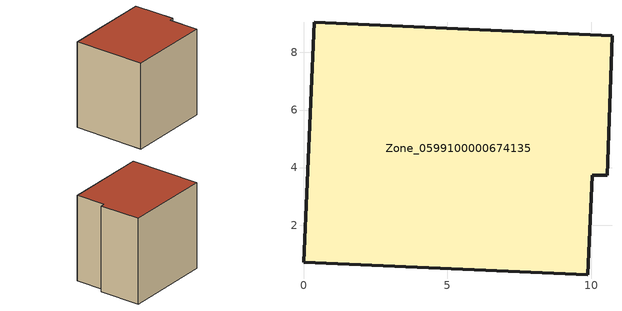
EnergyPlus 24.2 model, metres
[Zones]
Zone_0599100000674135
 floor ground (C_G): 0.38,9.06 10.72,8.59 10.55,3.73 10.03,3.74 9.88,0.27 0,0.71 z0
 wall outside (C_F): 10.72,8.59 0.38,9.06 0,0.71 9.88,0.27 10.03,3.74 10.55,3.73 10.72,8.59 z0:10.17
 roof outside (C_R): 0,0.71 9.88,0.27 10.03,3.74 10.55,3.73 10.72,8.59 0.38,9.06 z10.17
[BUILDING]
Pand.0599100000674135: North Axis=0; Terrain=City; Loads Convergence Tolerance Value=0.04; Temperature Convergence Tolerance Value=0.4; Solar Distribution=FullExterior; Maximum Number of Warmup Days=25; Minimum Number of Warmup Days=1
[Site:Location]
Rotterdam.The.Hague.AP_ZH_NLD Design_Conditions: Latitude=51.96; Longitude=4.45; Time Zone=1; Elevation=-4.5
[SITE:GROUNDTEMPERATURE:BUILDINGSURFACE]
18, 18, 18, 18, 18, 18, 18, 18, 18, 18, 18, 18
[MATERIAL] Thermal Absorptance=0.9; Solar Absorptance=0.7; Visible Absorptance=0.7
Name | Roughness | Thickness | Conductivity | Density | Specific Heat
G.TI.1946 | MediumSmooth | 0.15 | 1 | 540 | 1210
F.TI.1946 | Rough | 0.3 | 0.857143 | 1920 | 840
R.TI.1946 | MediumRough | 0.2 | 0.1 | 1500 | 1000
[CONSTRUCTION]
C_G: G.TI.1946
C_F: F.TI.1946
C_R: R.TI.1946
[ZONE]
Zone_0599100000674135: Type=1; Multiplier=1; Ceiling Height=Autocalculate; Volume=Autocalculate; Floor Area=autocalculate; Part of Total Floor Area=Yes
[ZONEINFILTRATION:DESIGNFLOWRATE]
Infil_Zone_0599100000674135: Zone or ZoneList or Space or SpaceList=Zone_0599100000674135; Schedule=AlwaysOn; Design Flow Rate Calculation Method=Flow/Area; Flow Rate per Floor Area=0.003; Constant Term Coefficient=1; Temperature Term Coefficient=0; Velocity Term Coefficient=0; Velocity Squared Term Coefficient=0
[HVACTEMPLATE:ZONE:IDEALLOADSAIRSYSTEM]
Zone_0599100000674135: Maximum Heating Supply Air Temperature=50; Minimum Cooling Supply Air Temperature=13; Maximum Heating Supply Air Humidity Ratio=0.0156; Minimum Cooling Supply Air Humidity Ratio=0.0077; Heating Limit=NoLimit; Cooling Limit=NoLimit; Dehumidification Control Type=ConstantSensibleHeatRatio; Cooling Sensible Heat Ratio=0.7; Dehumidification Setpoint=60; Humidification Control Type=None; Humidification Setpoint=30; Outdoor Air Method=None; Outdoor Air Flow Rate per Person=0.00944; Outdoor Air Flow Rate per Zone Floor Area=0; Outdoor Air Flow Rate per Zone=0; Demand Controlled Ventilation Type=None; Outdoor Air Economizer Type=NoEconomizer; Heat Recovery Type=None; Sensible Heat Recovery Effectiveness=0.7; Latent Heat Recovery Effectiveness=0.65
[ZONECONTROL:THERMOSTAT]
ThermostatControl_Zone_0599100000674135: Zone or ZoneList=Zone_0599100000674135; Control Type Schedule=DualSetpointControlType; Control 1=Thermostat_Zone_0599100000674135; Temperature Difference Between Cutout And Setpoint=0
[THERMOSTATSETPOINT:DUALSETPOINT]
Thermostat_Zone_0599100000674135: Heating Setpoint Temperature Schedule=HeatingSetpoint_Zone_0599100000674135; Cooling Setpoint Temperature Schedule=CoolingSetpoint_Zone_0599100000674135
[SCHEDULE:COMPACT]
HeatingSetpoint_Zone_0599100000674135: Through: 12/31, For: AllDays, Until: 24:00, 21
CoolingSetpoint_Zone_0599100000674135: Through: 12/31, For: AllDays, Until: 24:00, 24
DualSetpointControlType: Through: 12/31, For: AllDays, Until: 24:00, 4
AlwaysOn: Through: 12/31, For: AllDays, Until: 24:00, 1
